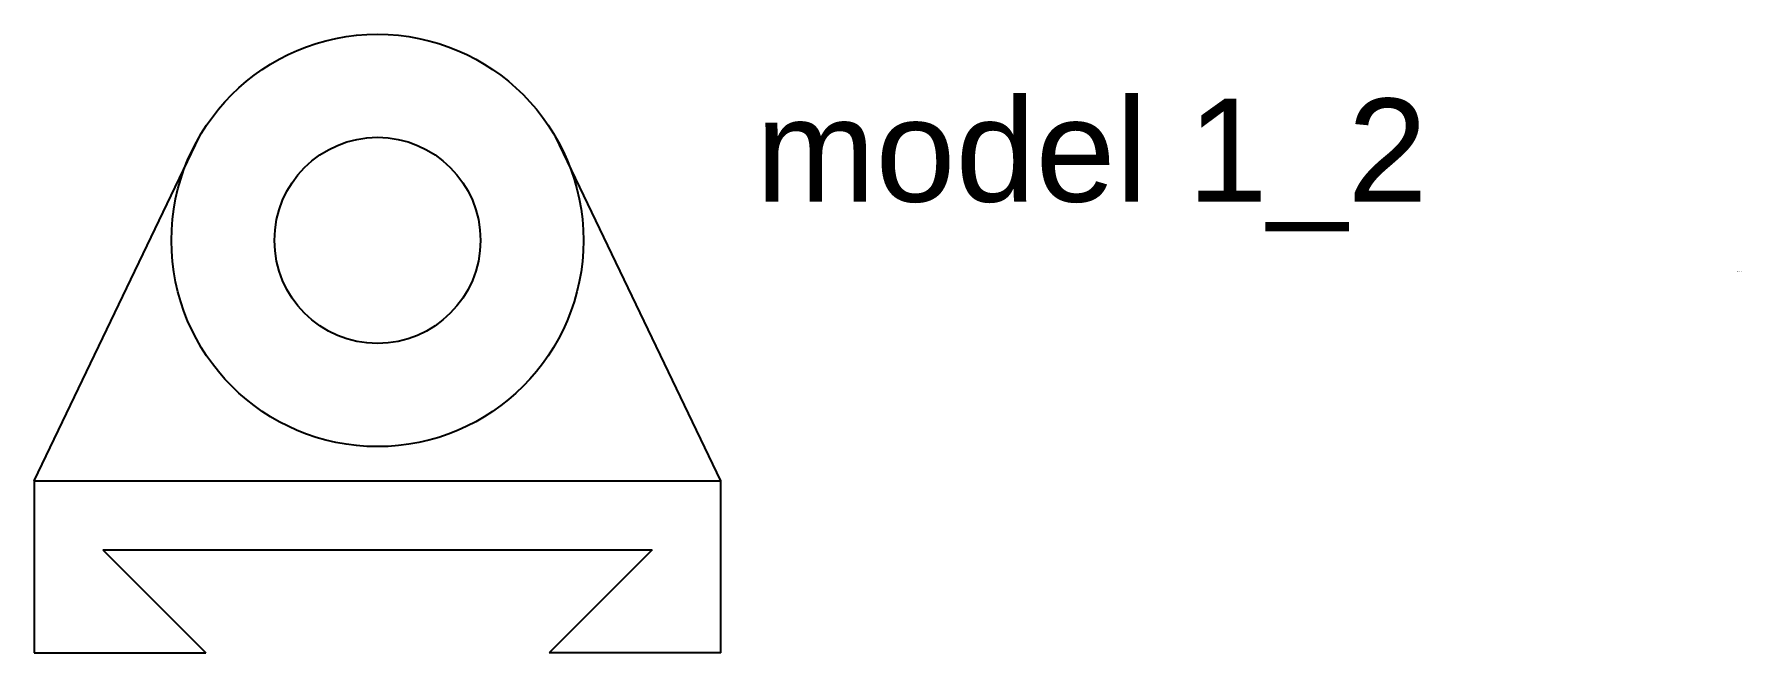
# Model space of a CAD drawing. Header units: inches. Extents: x 2876 to 3373, y 2448 to 2628.
import ezdxf

# ---------------------------------------------------------------- set-up
doc = ezdxf.new("R2010")
doc.units = ezdxf.units.IN
doc.header["$MEASUREMENT"] = 0
doc.styles.get("Standard").update_dxf_attribs({"font": 'arial.ttf'})

msp = doc.modelspace()

# ---------------------------------------------------------------- linework, layer by layer
for p, q in [((2875.93, 2497.87), (2924.09, 2598.07)), ((3075.93, 2497.87), (3027.78, 2598.07)), ((2875.93, 2497.87), (3075.93, 2497.87)), ((2875.93, 2497.87), (2875.93, 2447.87)), ((3075.93, 2447.87), (3075.93, 2497.87)), ((2895.93, 2477.87), (2925.93, 2447.87)), ((2895.93, 2477.87), (3055.93, 2477.87)), ((3055.93, 2477.87), (3025.93, 2447.87)), ((2875.93, 2447.87), (2925.93, 2447.87)), ((3075.93, 2447.87), (3025.93, 2447.87))]:
    msp.add_line(p, q)
for radius in [60, 30]:
    msp.add_circle((2975.93, 2567.87), radius)

# ---------------------------------------------------------------- texts
at = {"attachment_point": 1}
for width, insert, char_height in [(283.6369, (3086.08, 2609.13), 30), (2205.6862, (3372.02, 2558.89), 0.2)]:
    msp.add_mtext_dynamic_manual_height_columns('model 1_2', width=width, gutter_width=1, heights=[0], dxfattribs=dict(at, insert=insert, char_height=char_height))

doc.saveas('drawing.dxf')
